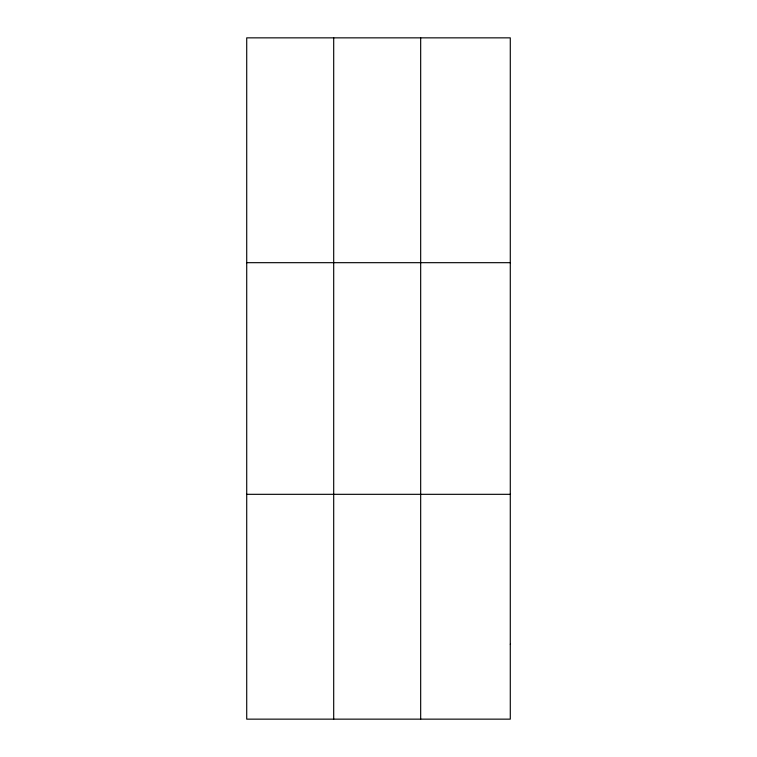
<?xml version="1.0" encoding="UTF-8"?>
<svg xmlns="http://www.w3.org/2000/svg" width="757" height="757" viewBox="0 0 757 757"><rect width="100%" height="100%" fill="white"/><g stroke="black" fill="none" stroke-linecap="round" stroke-linejoin="round"><path stroke-width="1.14" d="M333.695 37.85L333.695 719.15M420.674 37.85L420.674 719.15M246.716 262.679L510.284 262.679M246.716 494.321L510.284 494.321M510.284 644.207L510.284 719.15L246.716 719.15L246.716 37.85L510.284 37.85L510.284 644.207"/></g></svg>
